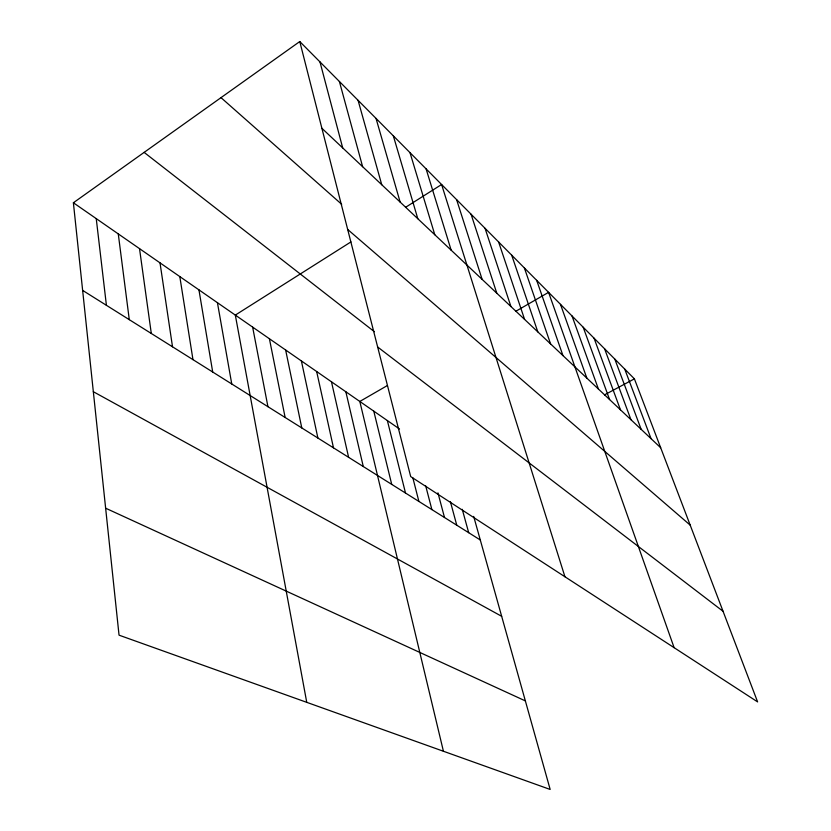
<?xml version="1.0" encoding="UTF-8"?>
<svg xmlns="http://www.w3.org/2000/svg" width="831" height="831" viewBox="0 0 831 831"><rect width="100%" height="100%" fill="white"/><g stroke="black" fill="none" stroke-linecap="round" stroke-linejoin="round"><path stroke-width="1.25" d="M473.691 516.415L550.164 789.45L119.041 635.164L73.388 202.764L299.773 41.55L634.406 378.853L757.612 701.904L410.691 476.579L299.773 41.55M350.931 241.914L235.318 315.094L306.743 702.34M405.601 207.303L441.604 184.513L564.935 576.756M387.225 385.615L359.813 401.456L443.422 751.255M515.854 311.261L548.585 292.346L674.118 647.671M604.532 394.87L634.406 378.853M105.63 508.198L525.358 700.897M93.332 391.702L501.664 616.301M82.633 290.383L480.287 539.973M73.388 202.764L399.524 429.004M377.648 346.994L723.053 611.284M144.137 152.385L374.397 331.704M347.68 229.46L690.197 525.13M221.004 97.643L341.686 204.301M321.888 128.286L660.676 447.732M624.746 369.12L651.057 438.664M614.805 359.096L641.158 429.326M604.584 348.791L630.958 419.707M594.051 338.175L620.445 409.787M583.196 327.237L609.59 399.566M572.019 315.967L598.403 389.012M560.478 304.343L586.842 378.115M536.67 280.338L562.951 355.585M524.382 267.956L550.589 343.93M511.699 255.169L537.813 331.881M498.6 241.956L524.6 319.426M485.055 228.317L510.93 306.535M471.063 214.211L496.782 293.187M456.593 199.617L482.125 279.372M426.085 168.87L451.16 250.173M410.005 152.665L434.8 234.747M393.333 135.858L417.806 218.719M376.028 118.418L400.137 202.058M358.057 100.302L381.751 184.731M462.254 509.32L468.694 532.692M339.391 81.49L362.617 166.688M450.371 501.602L456.77 525.213M437.947 492.856L444.502 517.516M319.977 61.92L342.684 147.887M425.711 485.927L431.881 509.59M412.882 477.939L418.886 501.436M387.36 420.559L405.507 493.032M373.784 411.148L391.723 484.38M345.852 391.775L363.282 466.534M331.465 381.793L348.615 457.33M316.653 371.519L333.491 447.836M301.383 360.924L317.889 438.041M285.635 350.007L301.778 427.934M269.4 338.736L285.137 417.484M252.634 327.102L267.935 406.691M217.431 302.692L231.756 383.984M198.941 289.863L212.705 372.028M179.808 276.588L192.969 359.636M160.009 262.856L172.516 346.797M139.515 248.635L151.304 333.48M118.272 233.906L129.283 319.665M96.24 218.626L106.41 305.309"/></g></svg>
